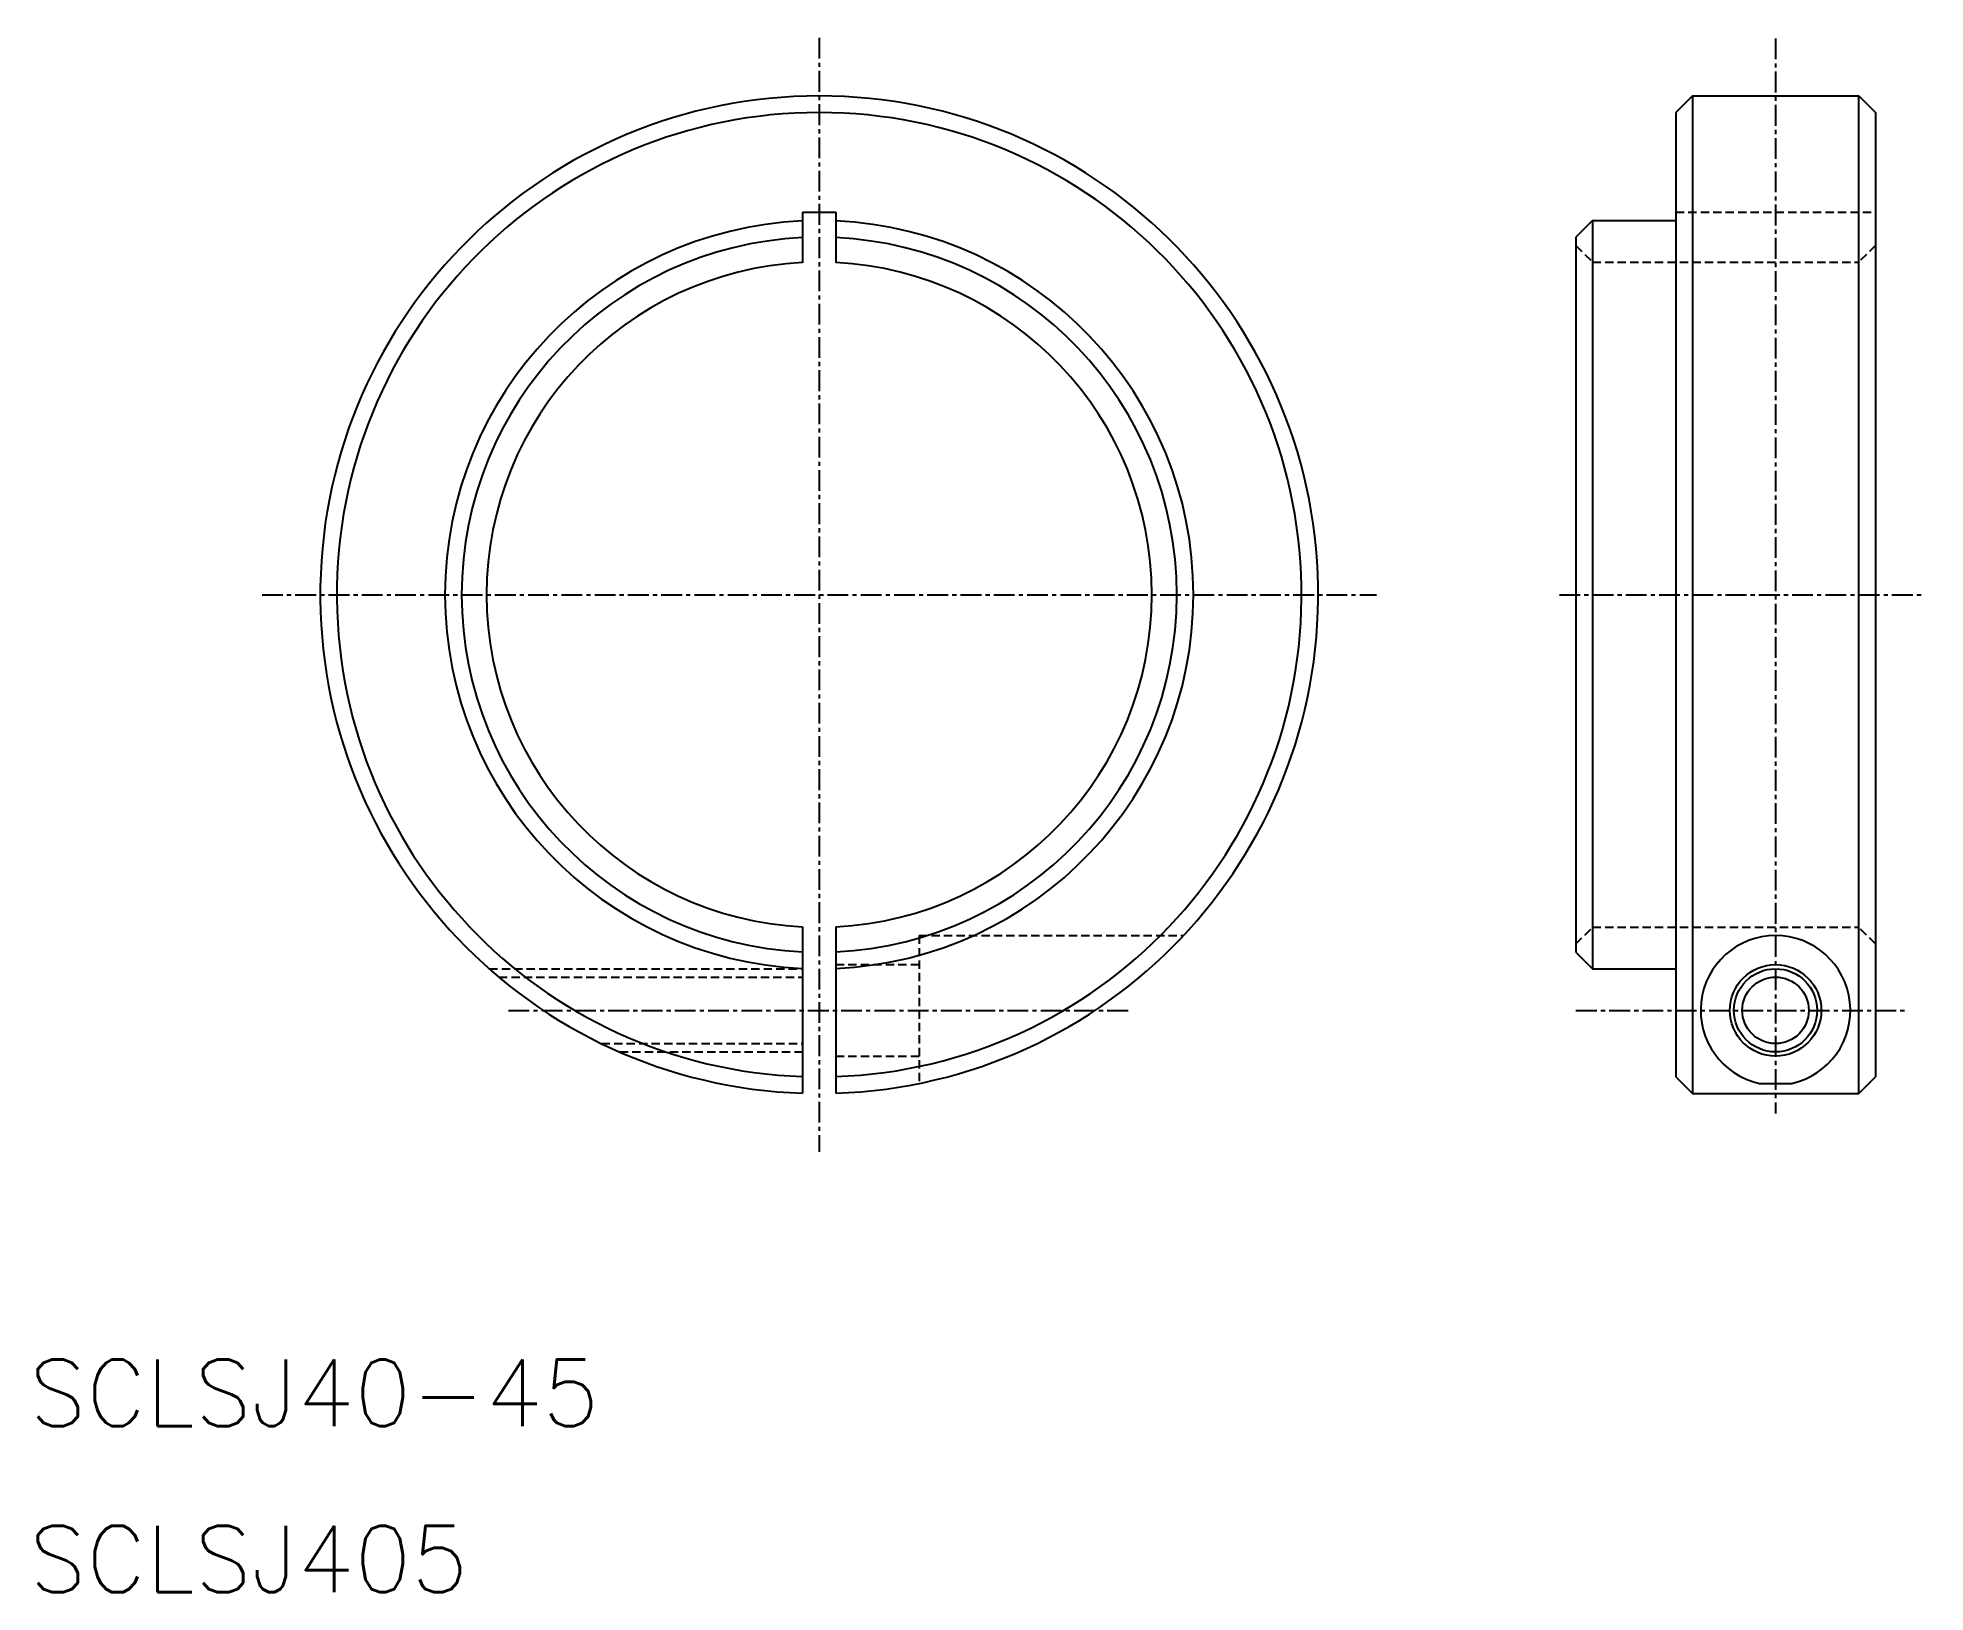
# Model space of a CAD drawing. Extents: x 11 to 124, y 10 to 103.
import ezdxf

# ---------------------------------------------------------------- set-up
doc = ezdxf.new("R2010")
doc.units = 0
doc.linetypes.add('CENTER', pattern=[2, 1.25, -0.25, 0.25, -0.25])
doc.linetypes.add('DASHED', pattern=[0.75, 0.5, -0.25])
doc.layers.get('0').update_dxf_attribs({"linetype": 'CONTINUOUS'})
doc.layers.add('CENTER', color=1, linetype='CENTER')
doc.styles.get("Standard").update_dxf_attribs({"font": 'txt.shx', "bigfont": 'bigfont.shx'})

msp = doc.modelspace()

# ---------------------------------------------------------------- linework, layer by layer
at = {"color": 7, "linetype": 'CONTINUOUS'}
for p, q in [((110, 100), (109, 99)), ((110, 100), (120, 100)), ((110, 100), (110, 40)), ((120, 100), (121, 99)), ((120, 40), (120, 100)), ((109, 99), (109, 41)), ((121, 99), (121, 41)), ((56.5, 93), (56.5, 89.97)), ((56.5, 93), (58.5, 93)), ((58.5, 93), (58.5, 89.97)), ((104, 92.5), (103, 91.5)), ((104, 92.5), (109, 92.5)), ((104, 92.5), (104, 47.5)), ((103, 91.5), (103, 48.5)), ((56.5, 50.03), (56.5, 40.02)), ((58.5, 50.03), (58.5, 40.02)), ((103, 48.5), (104, 47.5)), ((104, 47.5), (109, 47.5)), ((109, 41), (110, 40)), ((120, 40), (121, 41)), ((110, 40), (120, 40)), ((114.03, 40.61), (115.97, 40.61))]:
    msp.add_line(p, q, dxfattribs=at)
at = {"color": 3, "linetype": 'DASHED'}
for p, q in [((109, 93), (121, 93)), ((103, 91), (104, 90)), ((121, 91), (120, 90)), ((104, 90), (120, 90)), ((103, 49), (104, 50)), ((104, 50), (120, 50)), ((121, 49), (120, 50)), ((63.5, 49.5), (79.4, 49.5)), ((63.5, 49.5), (63.5, 40.61)), ((58.5, 47.75), (63.5, 47.75)), ((37.66, 47.5), (56.5, 47.5)), ((38.24, 47), (56.5, 47)), ((44.42, 43), (56.5, 43)), ((45.51, 42.5), (56.5, 42.5)), ((58.5, 42.25), (63.5, 42.25))]:
    msp.add_line(p, q, dxfattribs=at)
at = {"color": 7, "linetype": 'CONTINUOUS'}
for radius in [2.75, 2]:
    msp.add_circle((115, 45), radius, dxfattribs=at)
at = {"color": 3, "linetype": 'CONTINUOUS'}
msp.add_circle((115, 45), 2.5, dxfattribs=at)
at = {"color": 7, "linetype": 'CONTINUOUS'}
for centre, radius, start, end in [((57.5, 70), 30, 271.9102, 268.0898), ((57.5, 70), 29, 271.9761, 268.0239), ((57.5, 70), 22.5, 92.5473, 267.4527), ((57.5, 70), 22.5, 272.5473, 87.4527), ((57.5, 70), 21.5, 92.6659, 267.3341), ((57.5, 70), 21.5, 272.6659, 87.3341), ((57.5, 70), 20, 92.866, 267.134), ((57.5, 70), 20, 272.866, 87.134), ((115, 45), 4.5, 282.4679, 257.5321)]:
    msp.add_arc(centre, radius, start, end, dxfattribs=at)
at = {"layer": 'CENTER', "color": 1, "linetype": 'CENTER'}
for p, q in [((57.5, 103.5), (57.5, 36.5)), ((115, 103.46), (115, 38.79)), ((24, 70), (91, 70)), ((102, 70), (124, 70)), ((38.82, 45), (76.18, 45)), ((103, 45), (123, 45))]:
    msp.add_line(p, q, dxfattribs=at)

# ---------------------------------------------------------------- texts
at = {"color": 7, "linetype": 'CONTINUOUS'}
for s, p in [('SCLSJ40-45', (10, 20)), ('SCLSJ405', (10, 10))]:
    msp.add_text(s, height=4, dxfattribs=at).set_placement(p)

doc.saveas('drawing.dxf')
